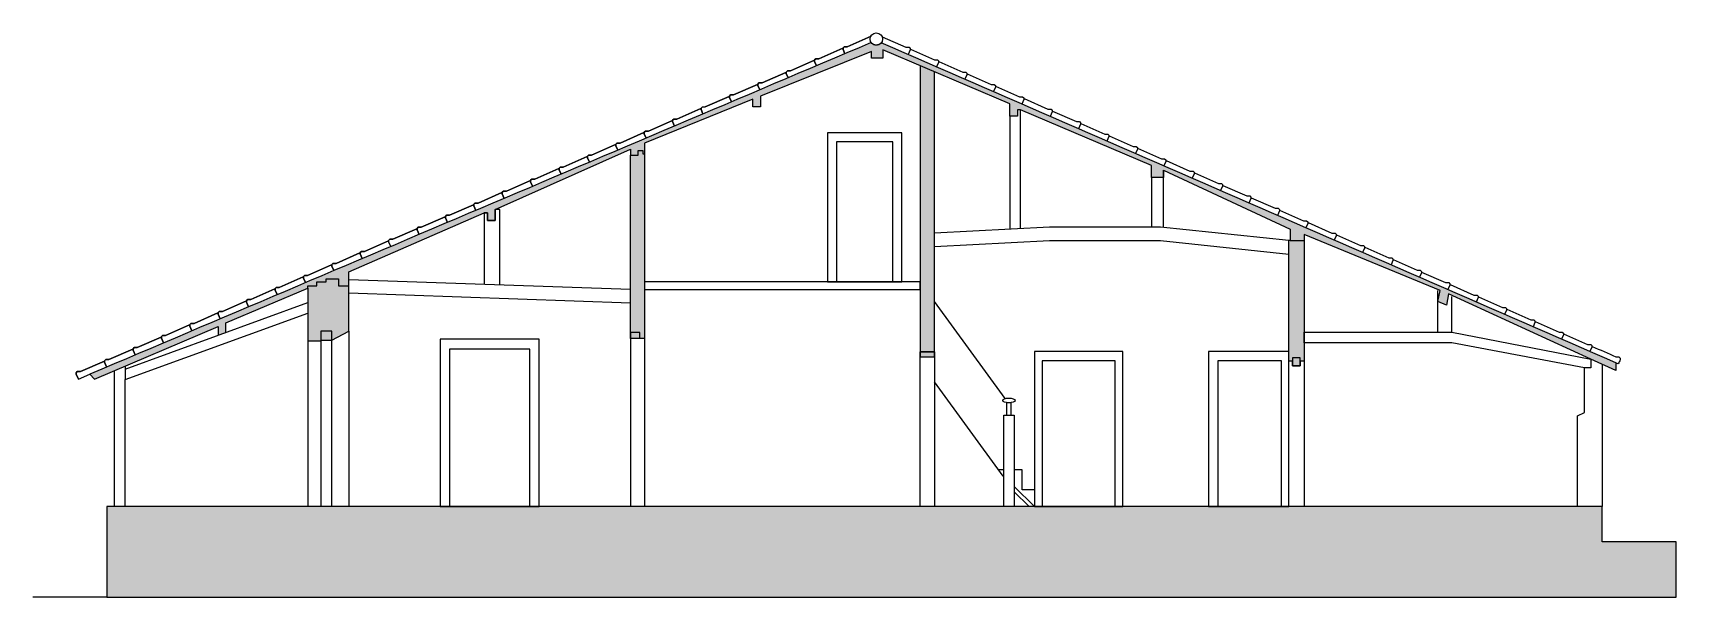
# Model space of a CAD drawing. Header units: millimetres. Extents: x -1134 to 20208, y -11461 to -4134.
import ezdxf

# ---------------------------------------------------------------- set-up
doc = ezdxf.new("R2010")
doc.units = ezdxf.units.MM
for name, color, linetype, lineweight in [('A-ALV-___-___-EXI', 250, 'Continuous', 25), ('A-BAS-___-___-EXI', 250, 'Continuous', 25), ('A-COB-___-___-EXI', 250, 'Continuous', 25), ('A-ESC-___-___-EXI', 250, 'Continuous', 25), ('A-PIL-___-___-EXI', 250, 'Continuous', 25), ('A-POR-___-___-EXI', 250, 'Continuous', 25)]:
    doc.layers.add(name, color=color, linetype=linetype, lineweight=lineweight)

msp = doc.modelspace()

# ---------------------------------------------------------------- hatches: boundary and pattern name
at = {"layer": 'A-ALV-___-___-EXI'}
h = msp.add_hatch(color=11, dxfattribs=at)
h.paths.add_polyline_path([(15224.65338523048, -8395.50036326454), (15224.65338523048, -8355.500363264537), (15324.65338523048, -8355.500363264537), (15324.65338523048, -8395.50036326454), (15375.97874031963, -8395.50036326454), (15375.97874031963, -6831.036775376874), (15179.65338523048, -6831.036775376874), (15179.65338523048, -8395.50036326454)])
h.paths.add_polyline_path([(10574.66015601708, -8276.088827259711), (10574.66015601708, -4641.28971001843), (10390.91415231577, -4563.294158868065), (10390.91415231577, -8276.088827259711)])
h.paths.add_polyline_path([(2606.916822386011, -8131.443872511365), (2606.916822386011, -8006.481748814575), (2748.469072393346, -8006.481748814575), (2748.469072393346, -8126.050260979409), (2970.154507943126, -8006.481748814573), (2970.154507943126, -7418.66789489147), (2833.794722117333, -7418.66789489147), (2833.794722117333, -7325.945541122145), (2673.794722117335, -7325.945541122145), (2673.794722117335, -7365.94554112214), (2553.794722117335, -7365.94554112214), (2553.794722117335, -7418.919456227429), (2436.916822386013, -7418.919456227429), (2436.916822386013, -8131.443872511365), (2553.794722117335, -8131.443872511365)])
h.paths.add_polyline_path([(6807.648526644766, -8103.479110394616), (6807.64852664477, -5703.479110394611), (6787.64852664477, -5703.479110394611), (6787.64852664477, -5663.479110394614), (6727.64852664477, -5663.479110394614), (6727.64852664477, -5723.47911039461), (6627.648526644772, -5723.47911039461), (6627.648526644768, -8023.479110394614), (6747.64852664477, -8023.479110394614), (6747.64852664477, -8103.479110394616)])
at = {"layer": 'A-BAS-___-___-EXI', "true_color": 0xcb9898}
msp.add_hatch(color=253, dxfattribs=at).paths.add_polyline_path([(20207.78837989432, -11460.94554112213), (20207.78837989432, -10740.9455411222), (19247.78837989431, -10740.9455411222), (19247.78837989431, -10285.9455411222), (-174.1708199876364, -10285.94554112214), (-174.1708199876375, -11460.94554112212), (17984.72804913938, -11460.94554112212)])
at = {"layer": 'A-COB-___-___-EXI', "true_color": 0xc19a82}
h = msp.add_hatch(color=33, dxfattribs=at)
h.paths.add_polyline_path([(-333.697833665769, -8629.059663245676), (1271.690613897145, -7947.612697021387), (1271.690613897145, -8059.108928749209), (1371.282602417128, -8022.860409356555), (1371.282602417128, -7901.237039268986), (2436.916822386013, -7448.902149601028), (2436.916822386013, -7418.919456227429), (2553.794722117335, -7418.919456227429), (2553.794722117335, -7365.94554112214), (2673.794722117335, -7365.94554112214), (2673.794722117335, -7325.945541122145), (2833.794722117333, -7325.945541122145), (2833.794722117333, -7418.66789489147), (2970.154507943126, -7418.66789489147), (2970.154507943126, -7238.667894891472), (4728.684120712308, -6469.182940762902), (4768.684120712306, -6469.182940762902), (4768.684120712306, -6569.182940762901), (4868.684120712307, -6569.182940762901), (4868.684120712307, -6429.182940762903), (6627.648526644772, -5646.041530805082), (6627.648526644772, -5723.47911039461), (6727.64852664477, -5723.47911039461), (6727.64852664477, -5663.479110394614), (6787.64852664477, -5663.479110394614), (6787.64852664477, -5703.479110394611), (6807.64852664477, -5703.479110394611), (6807.64852664477, -5565.900367449547), (8216.96798558629, -4996.498345457361), (8216.96798558629, -5096.49834545736), (8316.967985586289, -5096.49834545736), (8316.967985586289, -4956.095722873845), (9756.914440411065, -4374.319591326278), (9756.914440411065, -4463.409881774192), (9903.346518455879, -4463.409881774192), (9903.346518455879, -4356.333977095633), (11553.12523494221, -5056.623494562691), (11553.12523494221, -5215.120203589894), (11653.12523494221, -5215.120203589894), (11653.12523494221, -5135.120203589895), (11693.12523494221, -5135.120203589895), (13392.28805851685, -5856.372030836944), (13392.28805851685, -6011.997499582133), (13548.85660101177, -6011.997499582133), (13548.85660101177, -5915.428957087208), (15195.19891033811, -6683.130983870665), (15195.19891033811, -6831.036775376872), (15375.97874031963, -6831.036775376874), (15375.97874031963, -6752.670675905114), (17141.3717195488, -7479.30842280799), (17113.23124438154, -7624.078617341019), (17224.19900574369, -7669.753073421759), (17251.52565796423, -7524.647908443433), (19425.7455239162, -8520.059509066337), (19425.7455239162, -8419.559264302923), (9884.314431025972, -4263.096405245636), (9869.15457095612, -4275.882231647258), (9852.573114151204, -4287.052721395482), (9840.286455728143, -4290.781271137614), (9828.876807184712, -4292.641735744778), (9811.073235795993, -4292.74854248292), (9801.51572228111, -4291.310912516435), (9786.259930891567, -4285.859633978075), (9774.146763615043, -4279.158119135614), (9763.576514681934, -4269.734446936261), (9754.376028368872, -4259.288945237721), (-395.2204513453724, -8567.537045566072)])
h.paths.add_polyline_path([(15324.65338523048, -8455.500363264538), (15324.65338523048, -8355.500363264537), (15224.65338523048, -8355.500363264537), (15224.65338523048, -8455.500363264538)])
h.paths.add_polyline_path([(10574.66015601708, -8342.830211156323), (10574.66015601708, -8276.088827259711), (10390.91415231577, -8276.088827259711), (10390.91415231577, -8342.830211156323)])
h.paths.add_polyline_path([(2606.916822386011, -8126.050260979409), (2748.469072393346, -8126.050260979409), (2748.469072393346, -8006.481748814575), (2606.916822386011, -8006.481748814575)])
h.paths.add_polyline_path([(6747.64852664477, -8103.479110394616), (6747.64852664477, -8023.479110394614), (6627.648526644768, -8023.479110394614), (6627.648526644768, -8103.479110394616)])

# ---------------------------------------------------------------- linework, layer by layer
at = {"layer": 'A-ALV-___-___-EXI'}
for p, q in [((10390.91415231575, -4563.29415886806), (10390.91415231575, -8276.0888272597)), ((10574.66015601707, -8276.0888272597), (10574.66015601707, -4641.289710018424)), ((15179.65338523046, -8395.50036326453), (15179.65338523046, -6831.036775376865)), ((2970.154507943123, -8006.481748814564), (2970.154507943123, -7418.667894891463))]:
    msp.add_line(p, q, dxfattribs=at)
for points in [[(13548.85660101176, -5915.428957087201), (13548.85660101176, -6011.997499582125), (13392.28805851683, -6011.997499582125), (13392.28805851683, -5856.37203083694), (11693.1252349422, -5135.120203589889), (11653.1252349422, -5135.120203589889), (11653.1252349422, -5215.12020358989), (11553.1252349422, -5215.12020358989), (11553.1252349422, -5056.623494562686), (9903.346518455866, -4356.333977095628), (9903.346518455866, -4463.409881774188), (9756.91444041105, -4463.409881774188), (9756.91444041105, -4374.319591326272), (8316.96798558628, -4956.09572287384), (8316.96798558628, -5096.498345457355), (8216.96798558628, -5096.498345457355), (8216.96798558628, -4996.498345457355), (6807.648526644763, -5565.900367449541), (6807.648526644763, -5703.479110394606), (6807.648526644758, -8103.479110394607), (6807.648526644754, -10285.94554112215)], [(6747.648526644759, -8103.479110394607), (6747.648526644759, -8023.479110394607), (6627.648526644762, -8023.479110394607), (6627.648526644765, -5723.479110394606)], [(19425.74552391617, -8419.559264302916), (19425.74552391617, -8520.059509066328), (19098.41915859798, -8370.201407625058), (17251.52565796421, -7524.647908443423), (17224.19900574367, -7669.753073421749), (17113.23124438152, -7624.078617341009), (17141.37171954877, -7479.308422807982), (15375.9787403196, -6752.670675905108), (15375.9787403196, -6831.036775376865), (15375.9787403196, -8395.50036326453), (15375.9787403196, -10285.94554112217)], [(2436.91682238601, -7448.902149601019), (2436.91682238601, -8131.443872511356), (2436.91682238601, -10285.94554112213)], [(2748.469072393342, -10285.94554112213), (2748.469072393342, -8126.050260979399), (2970.154507943123, -8006.481748814564), (2970.154507943123, -10285.94554112213)], [(19247.78837989429, -8438.586329491849), (19247.78837989429, -10285.94554112219), (18927.78837989429, -10285.94554112219), (18927.78837989429, -9105.94554112219), (19018.41915859795, -9063.683714948116), (19018.41915859795, -8483.68371494812)]]:
    msp.add_lwpolyline(points, dxfattribs=at)
at = {"layer": 'A-BAS-___-___-EXI'}
msp.add_lwpolyline([(-174.1708199876375, -11460.94554112211), (17984.72804913936, -11460.94554112211), (20207.78837989429, -11460.94554112212), (20207.78837989429, -10740.94554112219), (19247.78837989429, -10740.94554112219), (19247.78837989429, -10285.94554112219), (15693.26477906678, -10285.94554112217), (3753.264779066782, -10285.94554112214), (3553.264779066785, -10285.94554112214), (-174.1708199876369, -10285.94554112212), (-174.1708199876375, -11460.94554112211), (-1134.170819987637, -11460.94554112211)], dxfattribs=at)
at = {"layer": 'A-COB-___-___-EXI'}
for p, q in [((12068.85660101173, -6655.4289570872), (10574.66015601707, -6733.736474581985)), ((13508.85660101178, -6655.428957087204), (12068.85660101173, -6655.4289570872)), ((15179.65338523046, -6831.036775376865), (13508.85660101178, -6655.428957087204)), ((15195.19891033809, -6831.036775376865), (15179.65338523046, -6831.036775376865)), ((6627.648526644762, -7468.512085157158), (2970.154507943123, -7340.789579612608)), ((63.68732787731262, -8498.78616775618), (2437.166833213029, -7634.91027617311)), ((2970.154507943123, -7510.51109845844), (6627.648526644762, -7638.233604002978)), ((17113.23124438152, -8019.308422807981), (17113.23124438152, -7479.308422807982)), ((2436.91682238601, -8131.443872511356), (2606.916822386008, -8131.443872511356)), ((10574.66015601707, -8276.0888272597), (10390.91415231575, -8276.0888272597)), ((10390.91415231575, -8276.0888272597), (10390.91415231575, -8342.830211156313)), ((10574.66015601707, -8342.830211156313), (10574.66015601707, -8276.0888272597)), ((10390.91415231575, -8342.830211156313), (10574.66015601707, -8342.830211156313)), ((15224.65338523046, -8395.50036326453), (15179.65338523046, -8395.50036326453)), ((15224.65338523046, -8455.500363264531), (15224.65338523046, -8395.50036326453)), ((15324.65338523046, -8455.500363264531), (15224.65338523046, -8455.500363264531)), ((15375.9787403196, -8395.50036326453), (15324.65338523046, -8395.50036326453)), ((15324.65338523046, -8395.50036326453), (15324.65338523046, -8455.500363264531))]:
    msp.add_line(p, q, dxfattribs=at)
for points in [[(9753.1950525188, -4178.038150823502), (9442.248166172953, -4315.559181476415), (9402.248206267834, -4315.615817065024), (9388.126108524177, -4329.777962217444), (9388.154426318482, -4349.777942170009), (9412.344103302972, -4404.472883767874), (9388.154426318482, -4349.777942170009), (9388.126108524177, -4329.777962217444), (9402.248206267834, -4315.615817065024), (9442.248166172953, -4315.559181476415)], [(9384.346199843394, -4334.244137423664), (9073.399313497544, -4471.765168076578), (9033.399353592427, -4471.821803665187), (9019.27725584877, -4485.983948817607), (9019.305573643078, -4505.983928770173), (9043.629696415257, -4560.982863865372), (9019.305573643078, -4505.983928770173), (9019.27725584877, -4485.983948817607), (9033.399353592427, -4471.821803665187), (9073.399313497544, -4471.765168076578)], [(8646.648494492592, -4646.656110623989), (8335.701608146743, -4784.177141276903), (8295.701648241617, -4784.233776865512), (8281.57955049796, -4798.395922017931), (8281.607868292265, -4818.395901970497), (8306.20088263983, -4874.002824060362), (8281.607868292265, -4818.395901970497), (8281.57955049796, -4798.395922017931), (8295.701648241617, -4784.233776865512), (8335.701608146743, -4784.177141276903)], [(9015.497347167993, -4490.450124023828), (8704.550460822144, -4627.971154676742), (8664.550500917028, -4628.027790265352), (8650.42840317337, -4642.189935417772), (8650.456720967673, -4662.189915370335), (8674.915289527547, -4717.492843962866), (8650.456720967673, -4662.189915370335), (8650.42840317337, -4642.189935417772), (8664.550500917028, -4628.027790265352), (8704.550460822144, -4627.971154676742)], [(8277.799641817188, -4802.862097224149), (7966.852755471335, -4940.383127877064), (7926.852795566219, -4940.439763465675), (7912.730697822562, -4954.601908618094), (7912.759015616867, -4974.601888570657), (7937.486475752123, -5030.512804157856), (7912.759015616867, -4974.601888570657), (7912.730697822562, -4954.601908618094), (7926.852795566219, -4940.439763465675), (7966.852755471335, -4940.383127877064)], [(7540.101936466372, -5115.274070424476), (7229.155050120521, -5252.795101077391), (7189.155090215407, -5252.851736666002), (7175.032992471749, -5267.013881818421), (7175.061310266054, -5287.013861770983), (7200.057661976693, -5343.532764352847), (7175.061310266054, -5287.013861770983), (7175.032992471749, -5267.013881818421), (7189.155090215407, -5252.851736666002), (7229.155050120521, -5252.795101077391)], [(7908.950789141775, -4959.068083824312), (7598.003902795923, -5096.589114477227), (7558.00394289081, -5096.645750065836), (7543.881845147152, -5110.807895218257), (7543.910162941457, -5130.80787517082), (7568.772068864406, -5187.022784255352), (7543.910162941457, -5130.80787517082), (7543.881845147152, -5110.807895218257), (7558.00394289081, -5096.645750065836), (7598.003902795923, -5096.589114477227)], [(7171.253083790976, -5271.480057024639), (6860.306197445125, -5409.001087677555), (6820.306237540009, -5409.057723266164), (6806.184139796352, -5423.219868418585), (6806.212457590657, -5443.219848371147), (6831.343255088988, -5500.042744450343), (6806.212457590657, -5443.219848371147), (6806.184139796352, -5423.219868418585), (6820.306237540009, -5409.057723266164), (6860.306197445125, -5409.001087677555)], [(6802.404231115573, -5427.686043624797), (6491.457344769724, -5565.207074277711), (6451.457384864608, -5565.263709866322), (6437.335287120951, -5579.425855018742), (6437.363604915255, -5599.425834971305), (6462.628848201278, -5656.552724547832), (6437.363604915255, -5599.425834971305), (6437.335287120951, -5579.425855018742), (6451.457384864608, -5565.263709866322), (6491.457344769724, -5565.207074277711)], [(6064.706525764755, -5740.098016825128), (5753.759639418905, -5877.619047478043), (5713.759679513788, -5877.675683066653), (5699.637581770131, -5891.837828219074), (5699.665899564436, -5911.837808171636), (5725.200034425841, -5969.572684742828), (5699.665899564436, -5911.837808171636), (5699.637581770131, -5891.837828219074), (5713.759679513788, -5877.675683066653), (5753.759639418905, -5877.619047478043)], [(6433.555378440177, -5583.892030224957), (6122.608492094325, -5721.413060877872), (6082.608532189201, -5721.469696466481), (6068.486434445543, -5735.631841618903), (6068.514752239849, -5755.631821571465), (6093.914441313564, -5813.06270464533), (6068.514752239849, -5755.631821571465), (6068.486434445543, -5735.631841618903), (6082.608532189201, -5721.469696466481), (6122.608492094325, -5721.413060877872)], [(5695.857673089353, -5896.30400342529), (5384.910786743496, -6033.825034078207), (5344.910826838386, -6033.881669666817), (5330.788729094728, -6048.043814819237), (5330.817046889034, -6068.043794771804), (5356.485627538128, -6126.082664840325), (5330.817046889034, -6068.043794771804), (5330.788729094728, -6048.043814819237), (5344.910826838386, -6033.881669666817), (5384.910786743496, -6033.825034078207)], [(5327.008820413954, -6052.509990025452), (5016.061934068093, -6190.031020678372), (4976.061974162988, -6190.087656266982), (4961.93987641933, -6204.249801419401), (4961.968194213635, -6224.249781371963), (4987.771220650421, -6282.592644937816), (4961.968194213635, -6224.249781371963), (4961.93987641933, -6204.249801419401), (4976.061974162988, -6190.087656266982), (5016.061934068093, -6190.031020678372)], [(4589.31111506315, -6364.921963225786), (4278.3642287173, -6502.442993878701), (4238.364268812179, -6502.499629467312), (4224.242171068522, -6516.661774619731), (4224.270488862827, -6536.661754572293), (4250.342406874993, -6595.612605132807), (4224.270488862827, -6536.661754572293), (4224.242171068522, -6516.661774619731), (4238.364268812179, -6502.499629467312), (4278.3642287173, -6502.442993878701)], [(4958.159967738553, -6208.715976625619), (4647.213081392702, -6346.237007278535), (4607.213121487588, -6346.293642867144), (4593.091023743931, -6360.455788019564), (4593.119341538236, -6380.455767972126), (4619.056813762713, -6439.102625035312), (4593.119341538236, -6380.455767972126), (4593.091023743931, -6360.455788019564), (4607.213121487588, -6346.293642867144), (4647.213081392702, -6346.237007278535)], [(4220.462262387744, -6521.127949825947), (3909.515376041894, -6658.648980478862), (3869.515416136779, -6658.705616067472), (3855.393318393121, -6672.867761219892), (3855.421636187426, -6692.867741172455), (3881.627999987284, -6752.122585230302), (3855.421636187426, -6692.867741172455), (3855.393318393121, -6672.867761219892), (3869.515416136779, -6658.705616067472), (3909.515376041894, -6658.648980478862)], [(3851.61340971234, -6677.333936426103), (3540.66652336649, -6814.854967079019), (3500.666563461374, -6814.911602667629), (3486.544465717717, -6829.07374782005), (3486.572783512021, -6849.073727772612), (3512.787304923481, -6908.347016892394), (3486.572783512021, -6849.073727772612), (3486.544465717717, -6829.07374782005), (3500.666563461374, -6814.911602667629), (3540.66652336649, -6814.854967079019)], [(3113.915704361537, -6989.745909626434), (2802.968818015686, -7127.26694027935), (2762.968858110566, -7127.323575867959), (2748.846760366908, -7141.48572102038), (2748.875078161213, -7161.485700972942), (2775.089599572674, -7220.758990092725), (2748.875078161213, -7161.485700972942), (2748.846760366908, -7141.48572102038), (2762.968858110566, -7127.323575867959), (2802.968818015686, -7127.26694027935)], [(3482.76455703694, -6833.539923026267), (3171.817670691089, -6971.060953679182), (3131.817710785973, -6971.117589267793), (3117.695613042316, -6985.279734420211), (3117.723930836621, -7005.279714372774), (3143.938452248081, -7064.553003492555), (3117.723930836621, -7005.279714372774), (3117.695613042316, -6985.279734420211), (3131.817710785973, -6971.117589267793), (3171.817670691089, -6971.060953679182)], [(2745.066851686131, -7145.951896226596), (2434.11996534028, -7283.472926879511), (2394.120005435164, -7283.529562468121), (2379.997907691507, -7297.691707620541), (2380.026225485811, -7317.691687573104), (2406.240746897271, -7376.964976692885), (2380.026225485811, -7317.691687573104), (2379.997907691507, -7297.691707620541), (2394.120005435164, -7283.529562468121), (2434.11996534028, -7283.472926879511)], [(2007.369146335323, -7458.363869426925), (1696.422259989472, -7595.884900079839), (1656.422300084357, -7595.94153566845), (1642.300202340699, -7610.10368082087), (1642.328520135004, -7630.103660773432), (1668.543041546464, -7689.376949893214), (1642.328520135004, -7630.103660773432), (1642.300202340699, -7610.10368082087), (1656.422300084357, -7595.94153566845), (1696.422259989472, -7595.884900079839)], [(2376.217999010728, -7302.157882826754), (2065.271112664877, -7439.678913479669), (2025.27115275976, -7439.73554906828), (2011.149055016102, -7453.897694220699), (2011.177372810407, -7473.897674173262), (2037.391894221867, -7533.170963293044), (2011.177372810407, -7473.897674173262), (2011.149055016102, -7453.897694220699), (2025.27115275976, -7439.73554906828), (2065.271112664877, -7439.678913479669)], [(6807.648526644759, -7368.184725246026), (6807.648526644759, -7468.512085157158), (10390.91415231575, -7468.512085157158), (10390.91415231575, -7368.184725246026)], [(1638.520293659921, -7614.569856027085), (1327.573407314069, -7752.09088668), (1287.573447408952, -7752.147522268611), (1273.451349665295, -7766.309667421031), (1273.4796674596, -7786.309647373593), (1299.69418887106, -7845.582936493375), (1273.4796674596, -7786.309647373593), (1273.451349665295, -7766.309667421031), (1287.573447408952, -7752.147522268611), (1327.573407314069, -7752.09088668)], [(1269.671440984517, -7770.775842627242), (958.7245546386656, -7908.296873280156), (918.7245947335496, -7908.353508868767), (904.6024969898918, -7922.515654021187), (904.6308147841969, -7942.515633973748), (930.8453361956571, -8001.788923093531), (904.6308147841969, -7942.515633973748), (904.6024969898918, -7922.515654021187), (918.7245947335496, -7908.353508868767), (958.7245546386656, -7908.296873280156)], [(531.97373563371, -8083.187815827574), (221.0268492878589, -8220.70884648049), (181.026889382743, -8220.765482069099), (166.9047916390852, -8234.92762722152), (166.9331094333901, -8254.92760717408), (193.1476308448505, -8314.200896293863), (166.9331094333901, -8254.92760717408), (166.9047916390852, -8234.92762722152), (181.026889382743, -8220.765482069099), (221.0268492878589, -8220.70884648049)], [(900.822588309114, -7926.981829227404), (589.8757019632632, -8064.502859880319), (549.875742058147, -8064.559495468929), (535.7536443144892, -8078.721640621349), (535.7819621087942, -8098.721620573911), (561.9964835202544, -8157.994909693695), (535.7819621087942, -8098.721620573911), (535.7536443144892, -8078.721640621349), (549.875742058147, -8064.559495468929), (589.8757019632632, -8064.502859880319)], [(2748.469072393342, -8126.050260979399), (2748.469072393342, -8006.481748814566), (2606.916822386008, -8006.481748814566), (2606.916822386008, -8126.050260979399)], [(163.1248829583064, -8239.393802427734), (-147.8220033875495, -8376.914833080653), (-187.8219632926606, -8376.97146866926), (-201.9440610363187, -8391.133613821681), (-201.9157432420138, -8411.133593774242), (-175.7012218305535, -8470.406882894027), (-201.9157432420138, -8411.133593774242), (-201.9440610363187, -8391.133613821681), (-187.8219632926606, -8376.97146866926), (-147.8220033875495, -8376.914833080653)], [(-205.7239697170978, -8395.599789027903), (-516.6708560629464, -8533.120819680815)], [(15324.65338523046, -8455.500363264531), (15324.65338523046, -8355.50036326453), (15224.65338523046, -8355.50036326453), (15224.65338523046, -8455.500363264531)]]:
    msp.add_lwpolyline(points, close=True, dxfattribs=at)
for points in [[(9894.488847668013, -4184.08611449301), (10205.43573401388, -4321.607145145932), (10245.43569391898, -4321.663780734541), (10259.55779166263, -4335.825925886961), (10259.52947386833, -4355.825905839523), (10233.31495245687, -4415.099194959308)], [(10263.33770034342, -4344.90748570857), (10574.28458668927, -4482.428516361483), (10614.28454659439, -4482.485151950093), (10628.40664433804, -4496.647297102512), (10628.37832654374, -4516.647277055075), (10602.20561992443, -4575.826019330923)], [(10632.18655301882, -4505.728856924114), (10943.13343936467, -4643.249887577026), (10983.13339926979, -4643.306523165636), (10997.25549701345, -4657.46866831806), (10997.22717921914, -4677.468648270618), (10971.10730783785, -4736.527925525924)], [(11001.03540569421, -4666.550228139661), (11311.98229204006, -4804.071258792575), (11351.98225194519, -4804.127894381185), (11366.10434968885, -4818.290039533603), (11366.07603189454, -4838.290019486167), (11340.00899575128, -4897.229831720924)], [(11369.88425836964, -4827.371599355203), (11680.83114471549, -4964.892630008119), (11720.8311046206, -4964.94926559673), (11734.95320236426, -4979.111410749148), (11734.92488456995, -4999.11139070171), (11708.91068366471, -5057.931737915926)], [(11738.73311104501, -4988.192970570747), (12049.67999739086, -5125.714001223663), (12089.67995729598, -5125.770636812273), (12103.80205503963, -5139.932781964692), (12103.77373724533, -5159.932761917254), (12077.81237157811, -5218.633644110912)], [(11693.12523494219, -6675.120203589888), (11693.1252349422, -5135.120203589889), (11653.1252349422, -5135.120203589889), (11653.1252349422, -5215.12020358989), (11553.1252349422, -5215.12020358989), (11553.12523494219, -6682.457292689516)], [(12107.58196372042, -5149.014341786291), (12418.52885006628, -5286.535372439205), (12458.52880997143, -5286.592008027816), (12472.65090771509, -5300.754153180235), (12472.62258992078, -5320.754133132796), (12446.71405949158, -5379.335550305928)], [(12476.43081639587, -5309.835713001847), (12787.37770274172, -5447.356743654761), (12827.37766264683, -5447.413379243372), (12841.49976039049, -5461.575524395791), (12841.47144259618, -5481.575504348352), (12815.61574740501, -5540.037456500932)], [(12845.27966907125, -5470.657084217376), (13156.22655541711, -5608.178114870292), (13196.22651532222, -5608.234750458902), (13210.34861306588, -5622.396895611321), (13210.32029527158, -5642.396875563882), (13184.51743531842, -5700.739362695923)], [(-541.9727208084147, -8632.440488029753), (-570.7645959174166, -8567.33958037441), (-570.7929137117216, -8547.339600421845), (-556.6708159680642, -8533.177455269424), (-516.670856062946, -8533.120819680815), (-556.6708159680647, -8533.177455269424), (-570.7929137117213, -8547.339600421845), (-570.7645959174165, -8567.33958037441), (-541.9727208084147, -8632.440488029753), (-395.2204513453697, -8567.53704556606), (-333.6978336657692, -8629.059663245665), (1271.690613897143, -7947.612697021376), (1271.690613897143, -8059.108928749202), (1371.282602417126, -8022.860409356546), (1371.282602417126, -7901.237039268976), (2436.91682238601, -7448.902149601019), (2436.91682238601, -7418.91945622742), (2553.794722117333, -7418.91945622742), (2553.794722117333, -7365.945541122134), (2673.794722117332, -7365.945541122134), (2673.794722117332, -7325.945541122135), (2833.79472211733, -7325.945541122135), (2833.79472211733, -7418.667894891463), (2970.154507943123, -7418.667894891463), (2970.154507943123, -7238.667894891462), (4728.684120712301, -6469.182940762895), (4768.6841207123, -6469.182940762895), (4768.6841207123, -6569.182940762894), (4868.684120712301, -6569.182940762894), (4868.684120712301, -6429.182940762895), (6627.648526644765, -5646.041530805075), (6627.648526644765, -5723.479110394606), (6727.648526644763, -5723.479110394606), (6727.648526644763, -5663.479110394606), (6787.648526644763, -5663.479110394606), (6787.648526644763, -5703.479110394606), (6807.648526644763, -5703.479110394606)], [(13214.12852174665, -5631.478455432923), (13525.07540809251, -5768.999486085839), (13565.07536799763, -5769.056121674449), (13579.19746574129, -5783.218266826867), (13579.16914794699, -5803.218246779429), (13553.41912323185, -5861.441268890925)], [(13548.85660101176, -6655.428957087202), (13548.85660101176, -5915.428957087204), (15195.19891033808, -6683.130983870656), (15195.19891033808, -6831.036775376865), (15375.9787403196, -6831.036775376865)], [(13582.97737442205, -5792.299826648475), (13893.92426076791, -5929.820857301391), (13933.92422067302, -5929.877492890001), (13948.04631841668, -5944.03963804242), (13948.01800062237, -5964.039617994981), (13922.32081114527, -6022.143175085922)], [(13951.82622709747, -5953.121197864028), (14262.77311344333, -6090.642228516947), (14302.77307334843, -6090.698864105557), (14316.89517109209, -6104.861009257976), (14316.86685329779, -6124.860989210549), (14291.22249905871, -6182.84508128093)], [(13452.28805851683, -6011.997499582125), (13392.28805851683, -6011.997499582125), (13392.28805851683, -6655.428957087204)], [(14320.67507977287, -6113.942569079569), (14631.62196611877, -6251.463599732509), (14671.62192602384, -6251.520235321118), (14685.74402376749, -6265.682380473538), (14685.71570597319, -6285.682360426099), (14660.12418697213, -6343.546987475929)], [(14689.52393244826, -6274.763940295139), (15000.47081879412, -6412.284970948054), (15040.47077869923, -6412.341606536664), (15054.59287644289, -6426.503751689086), (15054.56455864858, -6446.503731641644), (15029.02587488555, -6504.248893670925)], [(4928.6841207123, -7409.182940762896), (4928.684120712301, -6429.182940762895), (4868.684120712302, -6429.182940762895), (4868.684120712302, -6569.182940762894), (4768.684120712301, -6569.182940762894), (4768.684120712301, -6469.182940762895), (4728.684120712301, -6469.182940762895), (4728.6841207123, -7402.198786864545)], [(15058.37278512366, -6435.585311510688), (15369.31967146951, -6573.106342163602), (15409.31963137463, -6573.162977752213), (15423.44172911829, -6587.325122904632), (15423.41341132398, -6607.325102857193), (15397.92756279898, -6664.950799865922)], [(15427.22163779904, -6596.406682726237), (15738.16852414489, -6733.927713379152), (15778.16848405, -6733.984348967762), (15792.29058179366, -6748.146494120182), (15792.26226399936, -6768.146474072743), (15766.82925071238, -6825.652706060911)], [(15796.07049047447, -6757.228053941772), (16107.01737682032, -6894.749084594687), (16147.01733672544, -6894.805720183296), (16161.1394344691, -6908.967865335715), (16161.11111667479, -6928.967845288276), (16135.73093862583, -6986.354612255921)], [(15179.65338523046, -7011.036775376867), (13508.85660101178, -6835.428957087204), (12068.85660101173, -6835.428957087201), (10574.66015601707, -6913.736474581987)], [(16164.91934314987, -6918.04942515732), (16475.86622949572, -7055.570455810235), (16515.86618940083, -7055.627091398846), (16529.98828714449, -7069.789236551264), (16529.95996935018, -7089.789216503826), (16504.63262653924, -7147.056518450918)], [(16533.76819582526, -7078.87079637287), (16844.71508217111, -7216.391827025784), (16884.71504207623, -7216.448462614394), (16898.83713981989, -7230.610607766813), (16898.80882202558, -7250.610587719375), (16873.53431445267, -7307.758424645918)], [(16902.61704850066, -7239.692167588417), (17213.56393484652, -7377.213198241332), (17253.56389475167, -7377.269833829942), (17267.68599249533, -7391.43197898236), (17267.65767470102, -7411.431958934922), (17242.43600236613, -7468.460330840932)], [(17271.46590117609, -7400.513538803953), (17582.41278752194, -7538.034569456868), (17622.41274742706, -7538.091205045479), (17636.53484517072, -7552.253350197903), (17636.50652737641, -7572.253330150459), (17611.33769027954, -7629.162237035926)], [(17293.23124438152, -8019.308422807981), (19098.41915859798, -8370.201407625058), (19098.41915859795, -8483.68371494812), (19018.41915859795, -8483.68371494812), (17295.97874031961, -8159.308422807987), (15375.9787403196, -8159.308422807981), (15375.9787403196, -8019.308422807981), (17293.23124438152, -8019.308422807981), (17293.23124438152, -7559.308422807982)], [(17640.31475385151, -7561.334910019509), (17951.26164019737, -7698.855940672425), (17991.26160010248, -7698.912576261034), (18005.38369784614, -7713.074721413453), (18005.35538005183, -7733.074701366014), (17980.23937819298, -7789.864143230935)], [(63.43731705029195, -10285.94554112212), (63.43731705029473, -8636.91804543853), (2436.916822386011, -7773.042153855461)], [(18009.16360652691, -7722.156281235061), (18320.11049287276, -7859.677311887977), (18360.11045277788, -7859.733947476588), (18374.23255052154, -7873.896092629006), (18374.20423272723, -7893.896072581568), (18349.14106610641, -7950.566049425933)], [(18378.01245920229, -7882.977652450593), (18688.95934554814, -8020.498683103507), (18728.95930545326, -8020.555318692117), (18743.08140319691, -8034.717463844536), (18743.05308540261, -8054.717443797098), (18718.04275401981, -8111.267955620917)], [(18746.8613118777, -8043.799023666137), (19057.80819822355, -8181.320054319051), (19097.80815812867, -8181.376689907661), (19111.93025587233, -8195.538835060082), (19111.90193807802, -8215.538815012644), (19086.94444193324, -8271.96986181592)], [(63.68732787731259, -8460.379669835242), (63.68732787731262, -8498.78616775618), (63.68732787731239, -8638.78616775618)]]:
    msp.add_lwpolyline(points, dxfattribs=at)
msp.add_circle((9820.34645598815, -4214.035186501805), 80, dxfattribs=at)
msp.add_open_spline([(19115.7101645531, -8204.62039488169), (19219.35912666838, -8250.460738432661), (19323.00808878366, -8296.301081983633), (19426.65705089895, -8342.141425534604), (19439.99037086733, -8342.16030406414), (19453.3236908357, -8342.179182593676), (19466.65701080408, -8342.19806112321), (19471.36437671862, -8346.918776174021), (19476.07174263317, -8351.639491224829), (19480.77910854773, -8356.360206275636), (19480.76966928296, -8363.02686625982), (19480.76023001819, -8369.693526244007), (19480.75079075342, -8376.360186228196), (19472.42458240828, -8395.18645990938), (19464.09837406313, -8414.012733590564), (19455.77216571798, -8432.839007271747), (19445.76328511738, -8428.412426282133), (19435.75440451678, -8423.985845292525), (19425.74552391617, -8419.559264302916), (16245.26849295277, -7034.071644617153), (13064.79146198937, -5648.584024931393), (9884.314431025976, -4263.096405245634), (9883.290467014936, -4264.080729935237), (9881.666658050124, -4265.586345308545), (9879.314476485199, -4267.65993101605), (9877.47954293612, -4269.232485837636), (9875.482795622875, -4270.885141122535), (9873.34345953125, -4272.604646539929), (9871.183013264234, -4274.307266614719), (9869.140490368432, -4275.897182322105), (9867.182450998676, -4277.397393980384), (9864.574431846422, -4279.353834554084), (9861.576227817424, -4281.540628143172), (9858.78590403107, -4283.482326119684), (9856.369794560338, -4285.041351768671), (9854.675576375575, -4286.0169696465), (9853.478494839626, -4286.626271217384), (9852.568940961974, -4287.060712293815), (9851.684426219634, -4287.447207980219), (9850.855543049718, -4287.764482223844), (9850.020604743317, -4288.055283249147), (9849.127298062192, -4288.355394786597), (9848.178095031288, -4288.664434265406), (9846.886202862359, -4289.055224482619), (9845.15756625425, -4289.539621888274), (9842.819931573098, -4290.175244337295), (9840.314401377904, -4290.78663981355), (9837.64119728405, -4291.365823234161), (9833.895716774681, -4292.062153413151), (9828.914451280096, -4292.712033062833), (9822.711068114178, -4293.070104734098), (9816.617691996178, -4293.081052207099), (9810.944697904062, -4292.789204461485), (9806.042931163445, -4292.253384844456), (9802.28107656974, -4291.529549300263), (9799.232642785077, -4290.728871839923), (9796.90204856435, -4290.016042221531), (9794.370998697837, -4289.139479272238), (9790.91306971494, -4287.833919430588), (9787.094499967347, -4286.244402053831), (9783.636150303097, -4284.692718482368), (9781.192896761575, -4283.523459782904), (9779.570776431015, -4282.692188459192), (9778.380344399258, -4282.033856862273), (9777.48569509606, -4281.501202713158), (9776.636391004033, -4280.961077824977), (9775.8513777933, -4280.427031589903), (9775.052713919722, -4279.849227754006), (9774.157078137207, -4279.168274787392), (9773.199555221632, -4278.426387910096), (9772.225377790523, -4277.649791227895), (9771.330580647202, -4276.904226882885), (9770.543245536988, -4276.225806560261), (9769.904700780708, -4275.659975776012), (9769.2308813739, -4275.063030691629), (9768.3051641964, -4274.25356853031), (9767.072456037578, -4273.163364511549), (9765.441683222985, -4271.645958339815), (9762.998504437837, -4269.169936960958), (9759.452764173346, -4265.25747969613), (9756.14929103126, -4261.40695873543), (9754.376028368859, -4259.288945237716), (6371.177201797451, -5695.371645347166), (2987.978375226041, -7131.454345456615), (-395.2204513453689, -8567.537045566061)], degree=3, knots=[0, 0, 0, 0, 1, 1, 1, 2, 2, 2, 3, 3, 3, 4, 4, 4, 5, 5, 5, 6, 6, 6, 7, 7, 7, 7.020833333333333, 7.03125, 7.041666666666666, 7.052083333333333, 7.0625, 7.072916666666666, 7.083333333333333, 7.09375, 7.104166666666666, 7.125, 7.145833333333333, 7.166666666666666, 7.1875, 7.197916666666666, 7.208333333333333, 7.21875, 7.229166666666666, 7.239583333333333, 7.25, 7.260416666666666, 7.270833333333333, 7.291666666666666, 7.3125, 7.333333333333333, 7.354166666666666, 7.375, 7.416666666666666, 7.458333333333333, 7.5, 7.541666666666666, 7.583333333333333, 7.625, 7.645833333333333, 7.666666666666666, 7.6875, 7.708333333333333, 7.75, 7.770833333333333, 7.791666666666666, 7.8125, 7.822916666666666, 7.833333333333333, 7.84375, 7.854166666666666, 7.864583333333333, 7.875, 7.885416666666666, 7.895833333333333, 7.90625, 7.911458333333333, 7.916666666666666, 7.921875, 7.927083333333333, 7.9375, 7.947916666666666, 7.958333333333333, 7.979166666666666, 8, 8, 8, 9, 9, 9, 9], dxfattribs=at)
at = {"layer": 'A-ESC-___-___-EXI'}
for p, q in [((11491.60514959333, -8883.15591392427), (10574.66015601707, -7621.08940269935)), ((11465.87894279613, -9890.197378813446), (10574.66015601707, -8663.539953506484)), ((11474.19093554412, -9805.945541122164), (11404.66639965081, -9805.945541122164)), ((11612.61658386757, -10092.16441503676), (11806.39770995297, -10285.94554112216))]:
    msp.add_line(p, q, dxfattribs=at)
for points in [[(11875.41914915393, -10285.94554112216), (13023.32477641881, -10285.94554112216), (13023.32477641881, -8270.51109845846), (11875.41914915393, -8270.51109845846), (11875.41914915393, -10285.94554112216), (11612.61658386757, -10023.1429758358)], [(11875.41914915393, -10065.94554112216), (11715.41914915393, -10065.94554112216), (11715.41914915393, -9805.945541122164), (11612.61658386757, -9805.945541122164)]]:
    msp.add_lwpolyline(points, dxfattribs=at)
for points in [[(11572.38105648687, -9096.923284343537), (11572.38105648687, -8936.923284343537), (11512.38105648687, -8936.923284343537), (11512.38105648687, -9096.923284343537)], [(11612.61658386757, -9096.923284343537), (11612.61658386757, -10285.94554112216), (11474.19093554412, -10285.94554112216), (11474.19093554412, -9096.923284343537)]]:
    msp.add_lwpolyline(points, close=True, dxfattribs=at)
msp.add_ellipse((11542.11939830356, -8907.03708376815), major_axis=(80, 0), ratio=0.3749999999999773, dxfattribs=at)
at = {"layer": 'A-PIL-___-___-EXI'}
msp.add_line((-74.1708199876334, -10285.94554112212), (-74.17081998763054, -8518.896981813212), dxfattribs=at)
at = {"layer": 'A-POR-___-___-EXI'}
for points in [[(9185.16141034679, -5430.511098458445), (9185.16141034679, -7365.945541122146), (10153.06703761167, -7365.945541122146), (10153.06703761167, -5430.511098458445)], [(9305.16141034679, -5550.511098458445), (9305.16141034679, -7365.945541122146), (10033.06703761167, -7365.945541122146), (10033.06703761167, -5550.511098458445)], [(4155.419149153931, -8110.51109845844), (4155.419149153931, -10285.94554112214), (5443.32477641881, -10285.94554112214), (5443.32477641881, -8110.51109845844)], [(4275.419149153932, -8240.511098458439), (4275.419149153932, -10285.94554112214), (5318.324776418811, -10285.94554112214), (5318.324776418811, -8240.511098458439)], [(10574.66015601707, -8276.0888272597), (10574.66015601707, -10285.94554112216), (10390.91415231575, -10285.94554112216), (10390.91415231575, -8276.0888272597)], [(14135.41914915393, -8270.511098458472), (14135.41914915393, -10285.94554112217), (15179.65338523046, -10285.94554112217), (15179.65338523046, -8270.511098458472)], [(11975.41914915393, -8390.51109845846), (11975.41914915393, -10285.94554112216), (12923.32477641881, -10285.94554112216), (12923.32477641881, -8390.51109845846)], [(14255.41914915393, -8390.511098458473), (14255.41914915393, -10285.94554112217), (15083.32477641881, -10285.94554112217), (15083.32477641881, -8390.511098458473)]]:
    msp.add_lwpolyline(points, close=True, dxfattribs=at)
for points in [[(6807.648526644758, -8103.479110394607), (6747.648526644759, -8103.479110394607), (6627.648526644762, -8103.479110394607), (6627.648526644762, -8023.479110394607), (6627.648526644758, -10285.94554112214)], [(2606.916822386008, -8126.050260979399), (2606.916822386008, -8131.443872511356), (2606.916822386008, -10285.94554112213)]]:
    msp.add_lwpolyline(points, dxfattribs=at)

doc.saveas('drawing.dxf')
